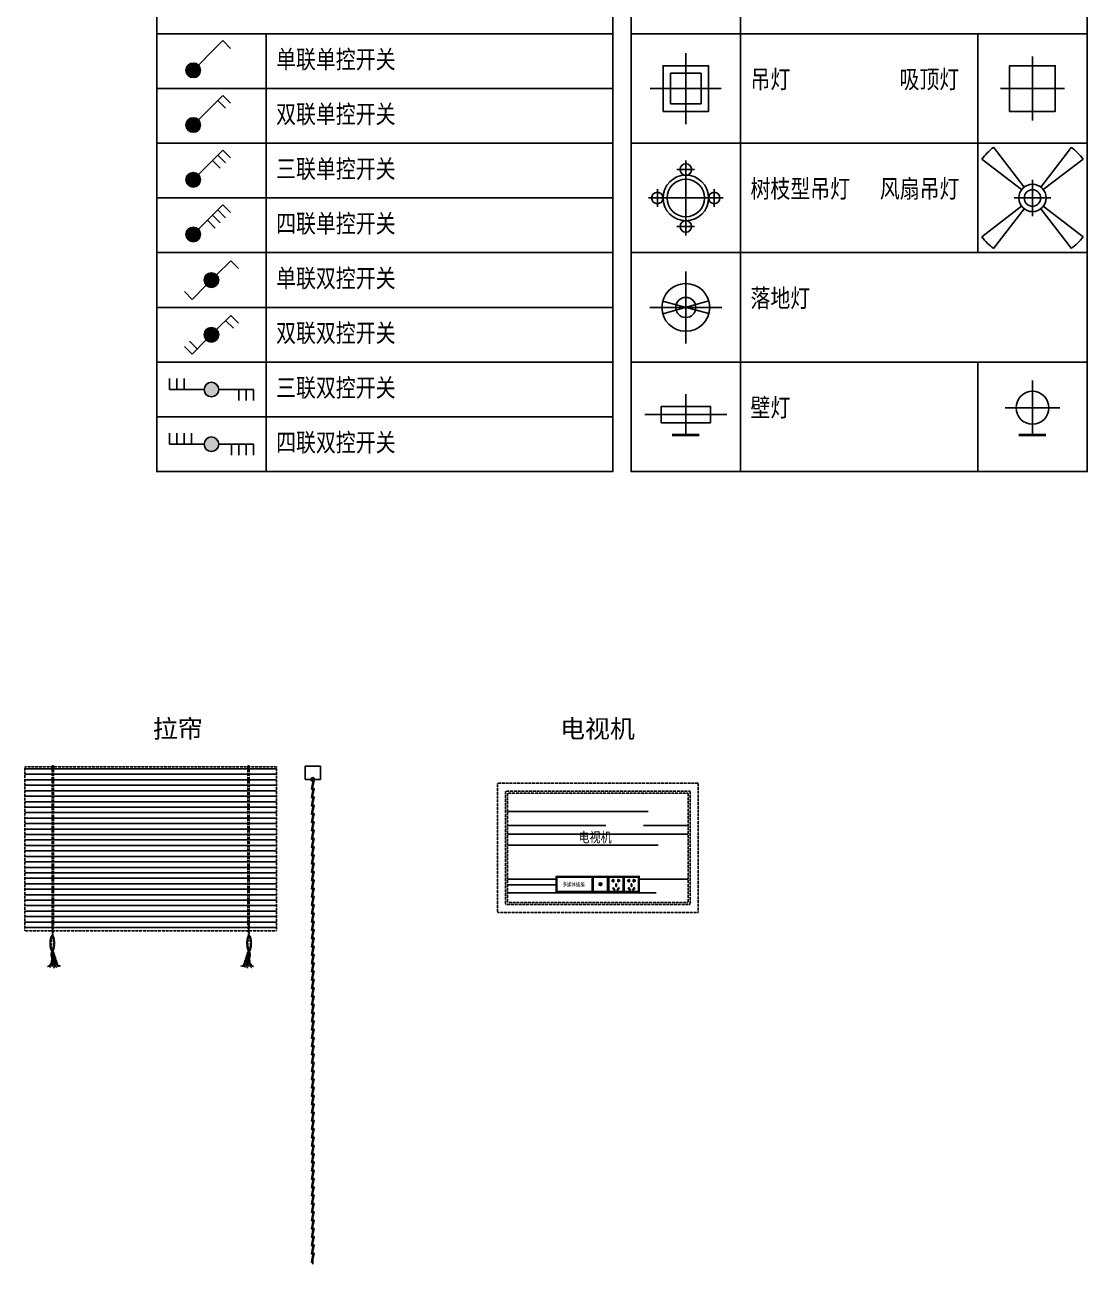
# Model space of a CAD drawing. Extents: x -153478 to 95136, y -45571 to 574449.
# Drawn here: x -127447 to -121624, y 559094 to 565889 of the extents above; entities that cross this region are included whole.
import ezdxf

# ---------------------------------------------------------------- set-up
doc = ezdxf.new("R2010")
doc.units = 0
doc.header["$LTSCALE"] = 10
doc.header["$MEASUREMENT"] = 0
doc.linetypes.add('DASH', pattern=[0.35, 0.25, -0.1])
doc.layers.get('0').update_dxf_attribs({"linetype": 'CONTINUOUS'})
for name, color, linetype in [('A 活动家具', 43, 'CONTINUOUS'), ('DIM_LEAD', 125, 'CONTINUOUS'), ('D天花灯具', 1, 'CONTINUOUS'), ('SHY强弱电开关', 1, 'CONTINUOUS')]:
    doc.layers.add(name, color=color, linetype=linetype)
doc.styles.add('-宋体', font='simhei.ttf', dxfattribs={"width": 0.8})
doc.styles.add('KKD-fangsong', font='', dxfattribs={"width": 0.8})
doc.styles.add('中文说明', font='simhei.ttf')
doc.styles.get('KKD-fangsong').set_extended_font_data('SimSun')

# ---------------------------------------------------------------- blocks, each defined once
blk = doc.blocks.new('*U87')
at = {"linetype": 'ByBlock'}
h = blk.add_hatch(color=0, dxfattribs=at)
edge = h.paths.add_edge_path()
edge.add_arc((0, 0), 40, 0, 360)
for p, q in [((106.1, 106.1), (162.6, 162.6)), ((162.6, 162.6), (205.1, 120.2)), ((28.3, 28.3), (106.1, 106.1))]:
    blk.add_line(p, q)
at = {"color": 0, "linetype": 'ByBlock'}
blk.add_circle((0, 0), 40, dxfattribs=at)
blk = doc.blocks.new('*U85')
at = {"linetype": 'ByBlock'}
h = blk.add_hatch(color=0, dxfattribs=at)
edge = h.paths.add_edge_path()
edge.add_arc((0, 0), 40, 0, 360)
for p, q in [((106.1, 106.1), (162.6, 162.6)), ((162.6, 162.6), (205.1, 120.2)), ((28.3, 28.3), (106.1, 106.1)), ((134.4, 134.4), (176.8, 91.9))]:
    blk.add_line(p, q)
at = {"color": 0, "linetype": 'ByBlock'}
blk.add_circle((0, 0), 40, dxfattribs=at)
blk = doc.blocks.new('*U71')
at = {"linetype": 'ByBlock'}
h = blk.add_hatch(color=0, dxfattribs=at)
edge = h.paths.add_edge_path()
edge.add_arc((0, 0), 40, 0, 360)
for p, q in [((106.1, 106.1), (162.6, 162.6)), ((162.6, 162.6), (205.1, 120.2)), ((28.3, 28.3), (106.1, 106.1)), ((106.1, 106.1), (148.5, 63.6)), ((134.4, 134.4), (176.8, 91.9))]:
    blk.add_line(p, q)
at = {"color": 0, "linetype": 'ByBlock'}
blk.add_circle((0, 0), 40, dxfattribs=at)
blk = doc.blocks.new('*U72')
at = {"linetype": 'ByBlock'}
h = blk.add_hatch(color=0, dxfattribs=at)
edge = h.paths.add_edge_path()
edge.add_arc((0, 0), 40, 0, 360)
for p, q in [((106.1, 106.1), (162.6, 162.6)), ((162.6, 162.6), (205.1, 120.2)), ((28.3, 28.3), (106.1, 106.1)), ((77.8, 77.8), (120.2, 35.4)), ((106.1, 106.1), (148.5, 63.6)), ((134.4, 134.4), (176.8, 91.9))]:
    blk.add_line(p, q)
at = {"color": 0, "linetype": 'ByBlock'}
blk.add_circle((0, 0), 40, dxfattribs=at)
blk = doc.blocks.new('*U73')
at = {"linetype": 'ByBlock'}
h = blk.add_hatch(color=0, dxfattribs=at)
edge = h.paths.add_edge_path()
edge.add_arc((0, 0), 40, 0, 360)
for p, q in [((28.3, 28.3), (106.1, 106.1)), ((106.1, 106.1), (148.5, 63.6)), ((-106.1, -106.1), (-148.5, -63.6)), ((-28.3, -28.3), (-106.1, -106.1))]:
    blk.add_line(p, q)
at = {"color": 0, "linetype": 'ByBlock'}
blk.add_circle((0, 0), 40, dxfattribs=at)
blk = doc.blocks.new('*U74')
at = {"linetype": 'ByBlock'}
h = blk.add_hatch(color=0, dxfattribs=at)
edge = h.paths.add_edge_path()
edge.add_arc((0, 0), 40, 0, 360)
for p, q in [((28.3, 28.3), (106.1, 106.1)), ((77.8, 77.8), (120.2, 35.4)), ((106.1, 106.1), (148.5, 63.6)), ((-106.1, -106.1), (-148.5, -63.6)), ((-77.8, -77.8), (-120.2, -35.4)), ((-28.3, -28.3), (-106.1, -106.1))]:
    blk.add_line(p, q)
at = {"color": 0, "linetype": 'ByBlock'}
blk.add_circle((0, 0), 40, dxfattribs=at)
blk = doc.blocks.new('*U75')
at = {"linetype": 'ByBlock'}
h = blk.add_hatch(color=0, dxfattribs=at)
edge = h.paths.add_edge_path()
edge.add_arc((0, 0), 40, 0, 360)
for p, q in [((106.1, 106.1), (162.6, 162.6)), ((162.6, 162.6), (205.1, 120.2)), ((28.3, 28.3), (106.1, 106.1)), ((106.1, 106.1), (148.5, 63.6)), ((134.4, 134.4), (176.8, 91.9)), ((-106.1, -106.1), (-148.5, -63.6)), ((-28.3, -28.3), (-106.1, -106.1)), ((-162.6, -162.6), (-205.1, -120.2)), ((-134.4, -134.4), (-176.8, -91.9)), ((-106.1, -106.1), (-162.6, -162.6))]:
    blk.add_line(p, q)
at = {"color": 0, "linetype": 'ByBlock'}
blk.add_circle((0, 0), 40, dxfattribs=at)
blk = doc.blocks.new('*U76')
at = {"linetype": 'ByBlock'}
h = blk.add_hatch(color=0, dxfattribs=at)
edge = h.paths.add_edge_path()
edge.add_arc((0, 0), 40, 0, 360)
for p, q in [((106.1, 106.1), (162.6, 162.6)), ((162.6, 162.6), (205.1, 120.2)), ((28.3, 28.3), (106.1, 106.1)), ((77.8, 77.8), (120.2, 35.4)), ((106.1, 106.1), (148.5, 63.6)), ((134.4, 134.4), (176.8, 91.9)), ((-106.1, -106.1), (-148.5, -63.6)), ((-77.8, -77.8), (-120.2, -35.4)), ((-28.3, -28.3), (-106.1, -106.1)), ((-162.6, -162.6), (-205.1, -120.2)), ((-134.4, -134.4), (-176.8, -91.9)), ((-106.1, -106.1), (-162.6, -162.6))]:
    blk.add_line(p, q)
at = {"color": 0, "linetype": 'ByBlock'}
blk.add_circle((0, 0), 40, dxfattribs=at)
blk = doc.blocks.new('A$C268A4DED')
at = {"color": 8}
for p, q in [((0, -3.89), (0, 3.89)), ((-3.89, 0), (3.89, 0))]:
    blk.add_line(p, q, dxfattribs=at)
at = {"color": 0}
blk.add_lwpolyline([(-2.5, -2.5), (2.5, -2.5), (2.5, 2.5), (-2.5, 2.5)], close=True, dxfattribs=at)
at = {"color": 8}
blk.add_lwpolyline([(-1.67, -1.67), (1.67, -1.67), (1.67, 1.67), (-1.67, 1.67)], close=True, dxfattribs=at)
blk = doc.blocks.new('*U99')
at = {"xscale": 50, "yscale": 50, "zscale": 50}
blk.add_blockref('A$C268A4DED', (0, 0), dxfattribs=at)
blk = doc.blocks.new('A$C0FBF792C')
at = {"color": 8}
for p, q in [((0, -3.94), (0, 3.94)), ((-2.54, 0.67), (2.54, -0.67)), ((-2.53, -0.71), (2.53, 0.71))]:
    blk.add_line(p, q, dxfattribs=at)
at = {"color": 0}
blk.add_line((-3.94, 0), (3.94, 0), dxfattribs=at)
blk.add_circle((0, 0), 2.62, dxfattribs=at)
at = {"color": 8}
blk.add_circle((0, 0), 1.1, dxfattribs=at)
blk = doc.blocks.new('A$C02EA3B85')
at = {"color": 8}
for p, q in [((0, 0), (0, 150)), ((150, 75), (-150, 75))]:
    blk.add_line(p, q, dxfattribs=at)
blk.add_lwpolyline([(90, 45), (90, 105), (-90, 105), (-90, 45)], close=True)
at = {"color": 0, "const_width": 10}
blk.add_lwpolyline([(-50, 0), (50, 0)], dxfattribs=at)
blk = doc.blocks.new('壁灯(多项选择)')
blk.add_blockref('A$C02EA3B85', (0, 0))
blk = doc.blocks.new('A$C31AA3C31')
at = {"color": 8}
for p, q in [((0, -4.1), (0, 4.1)), ((-0.97, 3.12), (0.97, 3.12)), ((4.1, 0), (-4.1, 0)), ((-3.12, -0.97), (-3.12, 0.97)), ((3.12, 0.97), (3.12, -0.97)), ((0.97, -3.12), (-0.97, -3.12))]:
    blk.add_line(p, q, dxfattribs=at)
for centre, radius in [((0, 3.12), 0.625), ((0, 0), 2.06), ((-3.12, 0), 0.625), ((3.12, 0), 0.625), ((0, -3.12), 0.625)]:
    blk.add_circle(centre, radius, dxfattribs=at)
at = {"color": 0}
blk.add_circle((0, 0), 2.5, dxfattribs=at)
blk = doc.blocks.new('装饰吊灯')
at = {"xscale": 50, "yscale": 50, "zscale": 50}
blk.add_blockref('A$C31AA3C31', (0, 0), dxfattribs=at)
blk = doc.blocks.new('A$C300B4842')
at = {"color": 8, "linetype": 'ByBlock'}
for p, q in [((0, 175), (0, -175)), ((-175, 0), (175, 0))]:
    blk.add_line(p, q, dxfattribs=at)
blk.add_lwpolyline([(-125, -125), (125, -125), (125, 125), (-125, 125)], close=True)
blk = doc.blocks.new('*U91')
blk.add_blockref('A$C300B4842', (0, 0))
blk = doc.blocks.new('风扇吊灯')
for p, q in [((-45.7, 59.5), (-213.1, 277.7)), ((45.7, 59.5), (213.1, 277.7)), ((-59.5, 45.7), (-277.7, 213.1)), ((59.5, 45.7), (277.7, 213.1)), ((-59.5, -45.7), (-277.7, -213.1)), ((-45.7, -59.5), (-213.1, -277.7)), ((45.7, -59.5), (213.1, -277.7)), ((59.5, -45.7), (277.7, -213.1))]:
    blk.add_line(p, q)
at = {"color": 8}
for p, q in [((0, -100), (0, 100)), ((-100, 0), (100, 0))]:
    blk.add_line(p, q, dxfattribs=at)
at = {"color": 0}
blk.add_circle((0, 0), 75, dxfattribs=at)
at = {"color": 8}
blk.add_circle((0, 0), 45, dxfattribs=at)
for start, end in [(127.5, 142.5), (37.5, 52.5), (217.5, 232.5), (307.5, 322.5)]:
    blk.add_arc((0, 0), 350, start, end)
blk = doc.blocks.new('*U92')
blk.add_blockref('风扇吊灯', (0, 0))
blk = doc.blocks.new('A$C76FE1F10')
at = {"color": 8}
for p, q in [((0, 0), (0, 200)), ((100, 100), (-100, 100))]:
    blk.add_line(p, q, dxfattribs=at)
at = {"color": 0, "const_width": 10}
blk.add_lwpolyline([(-50, 0), (50, 0)], dxfattribs=at)
blk.add_circle((0, 100), 60)
blk = doc.blocks.new('*U93')
blk.add_blockref('A$C76FE1F10', (0, 0))
blk = doc.blocks.new('A$C713B7641')
blk.add_wipeout([(0, 85), (0, 0), (200, 0), (200, 85)])
at = {"color": 1}
blk.add_lwpolyline([(200, 0), (0, 0), (0, 85), (200, 85)], close=True, dxfattribs=at)
at = {"layer": 'DIM_LEAD', "color": 251}
for p, q in [((3, 82), (0, 85)), ((197, 82), (200, 85)), ((0, 0), (3, 3)), ((200, 0), (197, 3))]:
    blk.add_line(p, q, dxfattribs=at)
blk.add_lwpolyline([(197, 3), (3, 3), (3, 82), (197, 82)], close=True, dxfattribs=at)
at = {"color": 251, "style": 'KKD-fangsong', "width": 0.8}
blk.add_text('多媒体插座', height=21.88, dxfattribs=at).set_placement((34.6, 30.5))
blk = doc.blocks.new('A$C51DF7E07')
blk.add_wipeout([(0, 0), (0, 85), (85, 85), (85, 0)])
at = {"color": 1}
blk.add_lwpolyline([(85, 0), (0, 0), (0, 85), (85, 85)], close=True, dxfattribs=at)
at = {"color": 251}
for radius in [7.5, 5.5]:
    blk.add_circle((42.5, 42.5), radius, dxfattribs=at)
at = {"layer": 'DIM_LEAD', "color": 251}
for p, q in [((3, 82), (0, 85)), ((82, 82), (85, 85)), ((0, 0), (3, 3)), ((85, 0), (82, 3))]:
    blk.add_line(p, q, dxfattribs=at)
blk.add_lwpolyline([(82, 3), (3, 3), (3, 82), (82, 82)], close=True, dxfattribs=at)
blk = doc.blocks.new('A$C18BE6784')
blk.add_wipeout([(0, 0), (0, 85), (-85, 85), (-85, 0)])
at = {"color": 251}
for p, q in [((-53.8, 68), (-57.1, 68)), ((-57.1, 68), (-57.1, 66.5)), ((-53.8, 68), (-53.8, 55.3)), ((-32.3, 68), (-32.3, 55.3)), ((-32.3, 68), (-29, 68)), ((-29, 68), (-29, 66.5)), ((-60.3, 56.9), (-57.1, 56.9)), ((-57.4, 24.7), (-60.3, 23.2)), ((-51.3, 8), (-60.3, 23.2)), ((-60.1, 66.5), (-57.1, 66.5)), ((-57.4, 24.7), (-48, 9.8)), ((-57.1, 55.3), (-57.1, 56.9)), ((-53.8, 55.3), (-57.1, 55.3)), ((-48, 9.8), (-51.3, 8)), ((-43.7, 29.2), (-43.7, 45)), ((-43.7, 45), (-40.1, 45)), ((-40.1, 29.2), (-43.7, 29.2)), ((-40.1, 45), (-40.1, 29.2)), ((-27.2, 24.7), (-36.6, 9.8)), ((-36.6, 9.8), (-33.4, 8)), ((-33.4, 8), (-24.4, 23.2)), ((-32.3, 55.3), (-29, 55.3)), ((-25.9, 66.5), (-29, 66.5)), ((-29, 55.3), (-29, 56.9)), ((-25.8, 56.9), (-29, 56.9)), ((-27.2, 24.7), (-24.4, 23.2))]:
    blk.add_line(p, q, dxfattribs=at)
at = {"color": 1}
blk.add_lwpolyline([(0, 0), (-85, 0), (-85, 85), (0, 85)], close=True, dxfattribs=at)
at = {"color": 251, "extrusion": (0, 0, -1)}
for centre, major_axis, start_param, end_param in [((-59.2, 61.7), (-3.45, 3.45), 4.14075, 6.884203), ((-26.8, 61.7), (3.45, 3.45), -0.601017, 2.142435)]:
    blk.add_ellipse(centre, major_axis=major_axis, ratio=1, start_param=start_param, end_param=end_param, dxfattribs=at)
at = {"layer": 'DIM_LEAD', "color": 251}
for p, q in [((-82, 82), (-85, 85)), ((-3, 82), (0, 85)), ((-85, 0), (-82, 3)), ((0, 0), (-3, 3))]:
    blk.add_line(p, q, dxfattribs=at)
blk.add_lwpolyline([(-3, 3), (-82, 3), (-82, 82), (-3, 82)], close=True, dxfattribs=at)
blk = doc.blocks.new('tv01')
blk.add_wipeout([(-550, 0), (-550, 709.1), (550, 709.1), (550, 0)]).dxf.layer = 'A 活动家具'
at = {"layer": 'A 活动家具', "linetype": 'DASH', "ltscale": 0.25}
h = blk.add_hatch(dxfattribs=at)
h.set_pattern_fill('AR-RROOF', color=8, scale=10.909091, style=0)
h.set_pattern_definition([(0, (-144119.32, 119491.12), (609.6, 277.0909), [4156.3636, -554.182, 1385.4545, -277.091]), (0, (-143750.8, 119629.66), (-277.0909, 368.5309), [831.2727, -91.44, 1662.5455, -207.8182]), (0, (-143980.77, 119726.64), (1440.87273, 185.6509), [2216.7273, -387.9273, 1108.3636, -277.091])])
h.paths.add_polyline_path([(495.5, 654.5), (-495.5, 654.5), (-495.5, 54.5), (495.5, 54.5)])
h.paths.add_polyline_path([(-124.3, 357.7), (103.6, 357.7), (103.6, 467.5), (-124.3, 467.5)], flags=24)
for points in [[(-550, 0), (550, 0), (550, 709.1), (-550, 709.1)], [(-506.4, 43.6), (506.4, 43.6), (506.4, 665.5), (-506.4, 665.5)], [(-495.5, 54.5), (495.5, 54.5), (495.5, 654.5), (-495.5, 654.5)]]:
    blk.add_lwpolyline(points, close=True, dxfattribs=at)
at = {"layer": 'A 活动家具', "linetype": 'DASH', "ltscale": 0.25, "style": '-宋体', "width": 0.8}
blk.add_text('电视机', height=55.44, rotation=360, dxfattribs=at).set_placement((-106, 384.1, -303.3))
blk.add_blockref('A$C713B7641', (-228.1, 112))
blk.add_blockref('A$C51DF7E07', (-28.1, 112))
blk.add_blockref('A$C18BE6784', (141.9, 112))
blk.add_blockref('A$C18BE6784', (226.9, 112))
blk = doc.blocks.new('*U117')
at = {"layer": 'A 活动家具', "linetype": 'DASH', "ltscale": 0.25}
h = blk.add_hatch(dxfattribs=at)
h.set_pattern_fill('_USER', color=49, scale=30, pattern_type=0)
h.set_pattern_definition([(0, (0, 0), (0, 30), [])])
h.paths.add_polyline_path([(-690, 0), (690, 0), (690, -899.1), (-690, -899.1)])
at = {"layer": 'A 活动家具', "color": 43, "linetype": 'DASH', "ltscale": 0.25}
for p, q in [((-540, 4.8), (-532.3, 4.8)), ((-540, -840), (-540, 4.8)), ((-532.3, -840), (-532.3, 4.8)), ((540, 4.8), (532.3, 4.8)), ((532.3, -840), (532.3, 4.8)), ((540, -840), (540, 4.8)), ((-543.5, -1011.3), (-541, -1043.1)), ((-540.8, -1010.9), (-539, -1048.5)), ((-540, -1011.2), (-539.6, -1054.3)), ((-539.8, -1012.2), (-530, -1056.6)), ((-539, -1013.4), (-526.4, -1048.8)), ((-538.1, -1009.3), (-533.4, -1036.7)), ((-536.2, -1010.1), (-533.7, -1035.8)), ((539, -1013.4), (526.4, -1048.8)), ((539.8, -1012.2), (530, -1056.6)), ((538.1, -1009.3), (533.4, -1036.7)), ((536.2, -1010.1), (533.7, -1035.8)), ((540.8, -1010.9), (539, -1048.5)), ((540, -1011.2), (539.6, -1054.3)), ((543.5, -1011.3), (541, -1043.1)), ((-546.1, -1078.1), (-555.7, -1090.4)), ((-544.2, -1086.9), (-551.9, -1101.7)), ((-539.6, -1048.5), (-546.1, -1078.1)), ((-537.8, -1064.7), (-545.1, -1087.5)), ((-536.4, -1042.7), (-544.1, -1086.5)), ((-541, -1043.1), (-523.9, -1072.5)), ((-533.4, -1036.7), (-537.8, -1064.7)), ((-533.7, -1035.8), (-526, -1081.4)), ((-526, -1081.4), (-530.4, -1103.4)), ((-530, -1056.6), (-511.3, -1093.3)), ((-526.4, -1048.8), (-517.4, -1073.3)), ((-523.9, -1072.5), (-512.9, -1088.4)), ((530, -1056.6), (511.3, -1093.3)), ((523.9, -1072.5), (512.9, -1088.4)), ((526.4, -1048.8), (517.4, -1073.3)), ((541, -1043.1), (523.9, -1072.5)), ((533.7, -1035.8), (526, -1081.4)), ((526, -1081.4), (530.4, -1103.4)), ((533.4, -1036.7), (537.8, -1064.7)), ((536.4, -1042.7), (544.1, -1086.5)), ((537.8, -1064.7), (545.1, -1087.5)), ((539.6, -1048.5), (546.1, -1078.1)), ((544.2, -1086.9), (551.9, -1101.7)), ((546.1, -1078.1), (555.7, -1090.4)), ((-545.1, -1087.5), (-564.7, -1095.7)), ((-511.3, -1093.3), (-519.8, -1100.6)), ((-512.9, -1088.4), (-494.6, -1092.8)), ((512.9, -1088.4), (494.6, -1092.8)), ((511.3, -1093.3), (519.8, -1100.6)), ((545.1, -1087.5), (564.7, -1095.7))]:
    blk.add_line(p, q, dxfattribs=at)
blk.add_lwpolyline([(-690, 0), (690, 0), (690, -899.1), (-690, -899.1)], close=True, dxfattribs=at)
at = {"layer": 'A 活动家具', "color": 43, "linetype": 'DASH', "ltscale": 0.25, "extrusion": (0, 0, -1)}
blk.add_ellipse((-539.3, -968.1), major_axis=(0, 43.1), ratio=0.276043, dxfattribs=at)
at = {"layer": 'A 活动家具', "color": 43, "linetype": 'DASH', "ltscale": 0.25}
for centre, start_param, end_param in [((-539, -968.1), 0.035464, 3.106129), ((-537.5, -968.1), 0.097637, 3.043956), ((-534.5, -968.1), 0.223425, 2.918168), ((540.2, -968.1), 0.035464, 3.106129), ((541.6, -968.1), 0.097637, 3.043956), ((544.6, -968.1), 0.223425, 2.918168)]:
    blk.add_ellipse(centre, major_axis=(0, 43.1), ratio=0.276043, start_param=start_param, end_param=end_param, dxfattribs=at)
at = {"layer": 'A 活动家具', "color": 43, "linetype": 'DASH', "ltscale": 0.25, "extrusion": (0, 0, -1)}
for centre, start_param, end_param in [((-544.6, -968.1), 0.223425, 2.918168), ((-541.6, -968.1), 0.097637, 3.043956), ((-540.2, -968.1), 0.035464, 3.106129), ((534.5, -968.1), 0.223425, 2.918168), ((537.5, -968.1), 0.097637, 3.043956), ((539, -968.1), 0.035464, 3.106129)]:
    blk.add_ellipse(centre, major_axis=(0, 43.1), ratio=0.276043, start_param=start_param, end_param=end_param, dxfattribs=at)
at = {"layer": 'A 活动家具', "color": 43, "linetype": 'DASH', "ltscale": 0.25}
blk.add_ellipse((539.3, -968.1), major_axis=(0, 43.1), ratio=0.276043, dxfattribs=at)
for points, knots in [([(-540.3, -845.9), (-540.3, -862.6), (-540.2, -888.8), (-538.8, -915.4), (-538.5, -925.1)], [0, 0, 0, 0, 50.186101, 79.038773, 79.038773, 79.038773, 79.038773]), ([(-540, -840), (-539, -853.5), (-537, -882), (-537.1, -910.6), (-537.3, -925.7)], [0, 0, 0, 0, 40.690599, 85.742069, 85.742069, 85.742069, 85.742069]), ([(540, -840), (539, -853.5), (537, -882), (537.1, -910.6), (537.3, -925.7)], [0, 0, 0, 0, 40.690599, 85.742069, 85.742069, 85.742069, 85.742069]), ([(540.3, -845.9), (540.3, -862.6), (540.2, -888.8), (538.8, -915.4), (538.5, -925.1)], [0, 0, 0, 0, 50.186101, 79.038773, 79.038773, 79.038773, 79.038773]), ([(-537.4, -1008.9), (-542.7, -1017.5), (-550.6, -1035.1), (-531.5, -1064.5), (-536, -1086.4), (-537.7, -1094.9)], [160.932324, 160.932324, 160.932324, 160.932324, 192.560064, 232.440895, 257.663987, 257.663987, 257.663987, 257.663987]), ([(-540.6, -1011), (-542, -1019.6), (-546.4, -1049.2), (-532.4, -1076.7), (-522.6, -1096.2)], [176.98437, 176.98437, 176.98437, 176.98437, 202.951214, 265.85366, 265.85366, 265.85366, 265.85366]), ([(-534.8, -1008), (-531.5, -1019.6), (-520.8, -1048.6), (-512.1, -1078.5), (-506.8, -1096.8)], [165.944957, 165.944957, 165.944957, 165.944957, 201.896379, 259.086869, 259.086869, 259.086869, 259.086869]), ([(534.8, -1008), (531.5, -1019.6), (520.8, -1048.6), (512.1, -1078.5), (506.8, -1096.8)], [165.944957, 165.944957, 165.944957, 165.944957, 201.896379, 259.086869, 259.086869, 259.086869, 259.086869]), ([(540.6, -1011), (542, -1019.6), (546.4, -1049.2), (532.4, -1076.7), (522.6, -1096.2)], [176.98437, 176.98437, 176.98437, 176.98437, 202.951214, 265.85366, 265.85366, 265.85366, 265.85366]), ([(537.4, -1008.9), (542.7, -1017.5), (550.6, -1035.1), (531.5, -1064.5), (536, -1086.4), (537.7, -1094.9)], [160.932324, 160.932324, 160.932324, 160.932324, 192.560064, 232.440895, 257.663987, 257.663987, 257.663987, 257.663987])]:
    blk.add_open_spline(points, degree=3, knots=knots, dxfattribs=at)
for points in [[(-532.3, -840), (-533.4, -868.7), (-534.4, -897.5), (-536.5, -926.3)], [(532.3, -840), (533.4, -868.7), (534.4, -897.5), (536.5, -926.3)], [(-536.4, -1009.9), (-534.1, -1038.8), (-528.3, -1067.5), (-522.6, -1096.2)], [(536.4, -1009.9), (534.1, -1038.8), (528.3, -1067.5), (522.6, -1096.2)]]:
    blk.add_open_spline(points, degree=3, dxfattribs=at)

msp = doc.modelspace()

# ---------------------------------------------------------------- hatches: boundary and pattern name
h = msp.add_hatch()
h.set_pattern_fill('_USER', color=123, scale=300, pattern_type=0)
h.set_pattern_definition([(0, (-126723.6, 572739.63), (0, 300), [])])
h.paths.add_polyline_path([(-126723.6, 572739.6), (-124223.6, 572739.6), (-124223.6, 563439.6), (-126723.6, 563439.6)])
h = msp.add_hatch()
h.set_pattern_fill('_USER', color=123, scale=600, pattern_type=0)
h.set_pattern_definition([(0, (-124123.6, 566439.6), (0, 600), [])])
h.paths.add_polyline_path([(-124123.6, 563439.6), (-121623.6, 563439.6), (-121623.6, 566739.6), (-124123.6, 566739.6)])

# ---------------------------------------------------------------- linework, layer by layer
at = {"color": 123}
for p, q in [((-123523.6, 563439.6), (-123523.6, 566439.6)), ((-126123.6, 565839.6), (-126123.6, 563439.6)), ((-122223.6, 564639.6), (-122223.6, 565839.6)), ((-122223.6, 563439.6), (-122223.6, 564039.6))]:
    msp.add_line(p, q, dxfattribs=at)
at = {"color": 8, "ltscale": 10}
msp.add_line((-125868.3, 561752.1), (-125868.3, 560640.7), dxfattribs=at)
at = {"color": 43, "ltscale": 10}
for p, q in [((-125868.3, 560978.9), (-125868.3, 559867.5)), ((-125868.3, 560205.7), (-125868.3, 559094.2))]:
    msp.add_line(p, q, dxfattribs=at)
at = {"color": 1}
for points in [[(-126723.6, 572739.6), (-124223.6, 572739.6), (-124223.6, 563439.6), (-126723.6, 563439.6)], [(-124123.6, 572739.6), (-121623.6, 572739.6), (-121623.6, 563439.6), (-124123.6, 563439.6)]]:
    msp.add_lwpolyline(points, close=True, dxfattribs=at)
at = {"color": 43, "ltscale": 10}
for points in [[(-125910.3, 561752.1), (-125826.3, 561752.1), (-125826.3, 561824.1), (-125910.3, 561824.1)], [(-125875.5, 561697.9), (-125870.6, 561697), (-125861.1, 561746.1), (-125866, 561747)], [(-125875.5, 561652.5), (-125870.6, 561651.5), (-125861.1, 561700.6), (-125866, 561701.5)], [(-125875.5, 561607), (-125870.6, 561606), (-125861.1, 561655.1), (-125866, 561656.1)], [(-125875.5, 561561.5), (-125870.6, 561560.5), (-125861.1, 561609.6), (-125866, 561610.6)], [(-125875.5, 561516), (-125870.6, 561515.1), (-125861.1, 561564.1), (-125866, 561565.1)], [(-125875.5, 561470.5), (-125870.6, 561469.6), (-125861.1, 561518.7), (-125866, 561519.6)], [(-125875.5, 561425), (-125870.6, 561424.1), (-125861.1, 561473.2), (-125866, 561474.1)], [(-125875.5, 561379.6), (-125870.6, 561378.6), (-125861.1, 561427.7), (-125866, 561428.6)], [(-125875.5, 561334.1), (-125870.6, 561333.1), (-125861.1, 561382.2), (-125866, 561383.2)], [(-125875.5, 561288.6), (-125870.6, 561287.6), (-125861.1, 561336.7), (-125866, 561337.7)], [(-125875.5, 561243.1), (-125870.6, 561242.1), (-125861.1, 561291.2), (-125866, 561292.2)], [(-125875.5, 561197.6), (-125870.6, 561196.7), (-125861.1, 561245.7), (-125866, 561246.7)], [(-125875.5, 561152.1), (-125870.6, 561151.2), (-125861.1, 561200.3), (-125866, 561201.2)], [(-125875.5, 561106.6), (-125870.6, 561105.7), (-125861.1, 561154.8), (-125866, 561155.7)], [(-125875.5, 561061.2), (-125870.6, 561060.2), (-125861.1, 561109.3), (-125866, 561110.2)], [(-125875.5, 561015.7), (-125870.6, 561014.7), (-125861.1, 561063.8), (-125866, 561064.8)], [(-125875.5, 560970.2), (-125870.6, 560969.2), (-125861.1, 561018.3), (-125866, 561019.3)], [(-125875.5, 560924.7), (-125870.6, 560923.8), (-125861.1, 560972.8), (-125866, 560973.8)], [(-125875.5, 560879.2), (-125870.6, 560878.3), (-125861.1, 560927.4), (-125866, 560928.3)], [(-125875.5, 560833.7), (-125870.6, 560832.8), (-125861.1, 560881.9), (-125866, 560882.8)], [(-125875.5, 560788.3), (-125870.6, 560787.3), (-125861.1, 560836.4), (-125866, 560837.3)], [(-125875.5, 560742.8), (-125870.6, 560741.8), (-125861.1, 560790.9), (-125866, 560791.9)], [(-125875.5, 560697.3), (-125870.6, 560696.3), (-125861.1, 560745.4), (-125866, 560746.4)], [(-125875.5, 560651.8), (-125870.6, 560650.8), (-125861.1, 560699.9), (-125866, 560700.9)], [(-125875.5, 560606.3), (-125870.6, 560605.4), (-125861.1, 560654.4), (-125866, 560655.4)], [(-125875.5, 560560.8), (-125870.6, 560559.9), (-125861.1, 560609), (-125866, 560609.9)], [(-125875.5, 560515.3), (-125870.6, 560514.4), (-125861.1, 560563.5), (-125866, 560564.4)], [(-125875.5, 560469.9), (-125870.6, 560468.9), (-125861.1, 560518), (-125866, 560518.9)], [(-125875.5, 560424.4), (-125870.6, 560423.4), (-125861.1, 560472.5), (-125866, 560473.5)], [(-125875.5, 560378.9), (-125870.6, 560377.9), (-125861.1, 560427), (-125866, 560428)], [(-125875.5, 560333.4), (-125870.6, 560332.5), (-125861.1, 560381.5), (-125866, 560382.5)], [(-125875.5, 560287.9), (-125870.6, 560287), (-125861.1, 560336.1), (-125866, 560337)], [(-125875.5, 560242.4), (-125870.6, 560241.5), (-125861.1, 560290.6), (-125866, 560291.5)], [(-125875.5, 560197), (-125870.6, 560196), (-125861.1, 560245.1), (-125866, 560246)], [(-125875.5, 560151.5), (-125870.6, 560150.5), (-125861.1, 560199.6), (-125866, 560200.6)], [(-125875.5, 560106), (-125870.6, 560105), (-125861.1, 560154.1), (-125866, 560155.1)], [(-125875.5, 560060.5), (-125870.6, 560059.6), (-125861.1, 560108.6), (-125866, 560109.6)], [(-125875.5, 560015), (-125870.6, 560014.1), (-125861.1, 560063.1), (-125866, 560064.1)], [(-125875.5, 559969.5), (-125870.6, 559968.6), (-125861.1, 560017.7), (-125866, 560018.6)], [(-125875.5, 559924.1), (-125870.6, 559923.1), (-125861.1, 559972.2), (-125866, 559973.1)], [(-125875.5, 559878.6), (-125870.6, 559877.6), (-125861.1, 559926.7), (-125866, 559927.6)], [(-125875.5, 559833.1), (-125870.6, 559832.1), (-125861.1, 559881.2), (-125866, 559882.2)], [(-125875.5, 559787.6), (-125870.6, 559786.6), (-125861.1, 559835.7), (-125866, 559836.7)], [(-125875.5, 559742.1), (-125870.6, 559741.2), (-125861.1, 559790.2), (-125866, 559791.2)], [(-125875.5, 559696.6), (-125870.6, 559695.7), (-125861.1, 559744.8), (-125866, 559745.7)], [(-125875.5, 559651.1), (-125870.6, 559650.2), (-125861.1, 559699.3), (-125866, 559700.2)], [(-125875.5, 559605.7), (-125870.6, 559604.7), (-125861.1, 559653.8), (-125866, 559654.7)], [(-125875.5, 559560.2), (-125870.6, 559559.2), (-125861.1, 559608.3), (-125866, 559609.3)], [(-125875.5, 559514.7), (-125870.6, 559513.7), (-125861.1, 559562.8), (-125866, 559563.8)], [(-125875.5, 559469.2), (-125870.6, 559468.3), (-125861.1, 559517.3), (-125866, 559518.3)], [(-125875.5, 559423.7), (-125870.6, 559422.8), (-125861.1, 559471.9), (-125866, 559472.8)], [(-125875.5, 559378.2), (-125870.6, 559377.3), (-125861.1, 559426.4), (-125866, 559427.3)], [(-125875.5, 559332.8), (-125870.6, 559331.8), (-125861.1, 559380.9), (-125866, 559381.8)], [(-125875.5, 559287.3), (-125870.6, 559286.3), (-125861.1, 559335.4), (-125866, 559336.4)], [(-125875.5, 559241.8), (-125870.6, 559240.8), (-125861.1, 559289.9), (-125866, 559290.9)], [(-125875.5, 559196.3), (-125870.6, 559195.3), (-125861.1, 559244.4), (-125866, 559245.4)], [(-125875.5, 559150.8), (-125870.6, 559149.9), (-125861.1, 559198.9), (-125866, 559199.9)], [(-125875.5, 559105.3), (-125870.6, 559104.4), (-125861.1, 559153.5), (-125866, 559154.4)]]:
    msp.add_lwpolyline(points, close=True, dxfattribs=at)
at = {"color": 8, "ltscale": 10}
msp.add_circle((-125868.3, 561752.1), 10, dxfattribs=at)

# ---------------------------------------------------------------- block references
at = {"linetype": 'ByBlock'}
msp.add_blockref('*U117', (-126756.5, 561821.5), dxfattribs=at)
at = {"layer": 'A 活动家具', "linetype": 'ByBlock'}
msp.add_blockref('tv01', (-124305.9, 561022.9), dxfattribs=at)
at = {"layer": 'D天花灯具'}
for name, p in [('*U99', (-123823.6, 565539.6)), ('*U91', (-121923.6, 565539.6)), ('*U92', (-121923.6, 564939.6)), ('装饰吊灯', (-123823.6, 564939.6))]:
    msp.add_blockref(name, p, dxfattribs=at)
for name, p, xscale, yscale, zscale in [('A$C0FBF792C', (-123823.6, 564339.6), 50, 50, 50), ('*U93', (-121923.6, 563639.6), 1.5, 1.5, 1.5), ('壁灯(多项选择)', (-123823.6, 563639.6), 1.5, 1.5, 1.5)]:
    msp.add_blockref(name, p, dxfattribs=dict(at, xscale=xscale, yscale=yscale, zscale=zscale))
at = {"layer": 'SHY强弱电开关'}
for name, p in [('*U87', (-126523.6, 565639.6)), ('*U85', (-126523.6, 565339.6)), ('*U71', (-126523.6, 565039.6)), ('*U72', (-126523.6, 564739.6)), ('*U73', (-126423.6, 564489.6)), ('*U74', (-126423.6, 564189.6))]:
    msp.add_blockref(name, p, dxfattribs=at)
at = {"layer": 'SHY强弱电开关', "rotation": 315}
for name, p in [('*U75', (-126423.6, 563889.6)), ('*U76', (-126423.6, 563589.6))]:
    msp.add_blockref(name, p, dxfattribs=at)

# ---------------------------------------------------------------- texts
at = {"char_height": 100, "attachment_point": 1, "style": '-宋体'}
for s, width, insert in [(' 单联单控开关', 1900, (-126123.6, 565749.6)), (' 吊灯           吸顶灯', 2000, (-123523.6, 565640.6)), (' 双联单控开关', 1900, (-126123.6, 565449.6)), (' 三联单控开关', 1900, (-126123.6, 565149.6)), (' 树枝型吊灯   风扇吊灯', 2000, (-123523.6, 565040.6)), (' 四联单控开关', 1900, (-126123.6, 564849.6)), (' 单联双控开关', 1900, (-126123.6, 564549.6)), (' 落地灯', 1900, (-123523.6, 564440.6)), (' 双联双控开关', 1900, (-126123.6, 564249.6)), (' 三联双控开关', 1900, (-126123.6, 563949.6)), (' 壁灯', 1900, (-123523.6, 563840.6)), (' 四联双控开关', 1900, (-126123.6, 563649.6))]:
    msp.add_mtext_dynamic_manual_height_columns(s, width=width, gutter_width=300, heights=[0], dxfattribs=dict(at, insert=insert))
at = {"color": 1, "char_height": 100, "width": 634.527, "attachment_point": 1, "style": '中文说明'}
for s, insert in [('{\\fPMingLiU|b0|i0|c134|p18;拉帘}', (-126744.5, 562079.8)), ('{\\fPMingLiU|b0|i0|c134|p18;电视机}', (-124512.4, 562079.8))]:
    msp.add_mtext(s, dxfattribs=dict(at, insert=insert))

doc.saveas('drawing.dxf')
